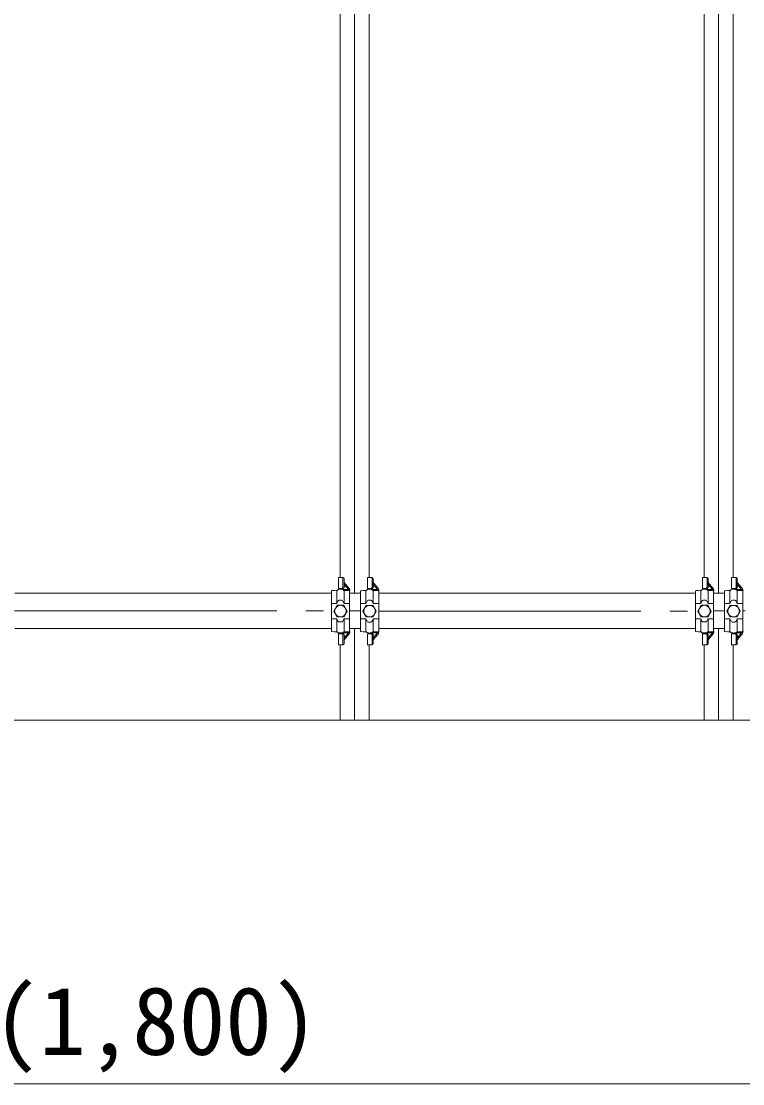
# Model space of a CAD drawing. Units: millimetres, scale not verified. Extents: x -10062 to 10062, y -6938 to 6938.
# Drawn here: x 4213 to 5204, y -3870 to -2410 of the extents above; entities that cross this region are included whole.
import ezdxf
from ezdxf.enums import TextEntityAlignment as Align

# ---------------------------------------------------------------- set-up
doc = ezdxf.new("R2010")
doc.units = ezdxf.units.MM
doc.header["$LTSCALE"] = 40
doc.linetypes.add('DASHED1', pattern=[1.8, 1.2, -0.6])
doc.linetypes.add('DOUBLE_CHAIN2', pattern=[12.8, 9, -1, 0.6, -0.6, 0.6, -1])
for name, color, linetype, lineweight in [('0-0_(2m)標準ｱﾄﾞﾌﾗッﾄ', 7, 'Continuous', 9), ('0-1_0', 4, 'Continuous', 9), ('1-2_KANAGU', 2, 'Continuous', 9), ('1-8_仮囲い', 7, 'Continuous', 9)]:
    doc.layers.add(name, color=color, linetype=linetype, lineweight=lineweight)
doc.styles.add('ＭＳ ゴシック', font='')
doc.styles.get('ＭＳ ゴシック').set_extended_font_data('MS Gothic')

msp = doc.modelspace()

# ---------------------------------------------------------------- linework, layer by layer
at = {"layer": '0-0_(2m)標準ｱﾄﾞﾌﾗッﾄ'}
for p, q in [((4670.98, -1544.46), (4670.98, -3195.86)), ((5170.98, -1544.46), (5170.98, -3195.86)), ((4650.98, -1566.92), (4650.98, -3174.1)), ((4690.98, -1566.92), (4690.98, -3174.1)), ((5150.98, -1566.92), (5150.98, -3174.1)), ((5190.98, -1566.92), (5190.98, -3174.1)), ((4670.98, -3244.46), (4670.98, -3370.16)), ((5170.98, -3244.46), (5170.98, -3370.16)), ((4650.98, -3266.92), (4650.98, -3370.16)), ((4690.98, -3266.92), (4690.98, -3370.16)), ((5150.98, -3266.92), (5150.98, -3370.16)), ((5190.98, -3266.92), (5190.98, -3370.16)), ((9170.98, -3370.16), (3170.98, -3370.16))]:
    msp.add_line(p, q, dxfattribs=at)
at = {"layer": '0-1_0', "lineweight": 5}
for p, q in [((1620.06, -3370.16), (9648.68, -3370.16)), ((3453.44, -3870.17), (5253.44, -3870.17)), ((5203.44, -3870.17), (3503.44, -3870.17))]:
    msp.add_line(p, q, dxfattribs=at)
at = {"layer": '1-2_KANAGU'}
for p, q in [((4648.68, -3174.05), (4655.29, -3174.05)), ((4648.68, -3189.25), (4648.68, -3174.05)), ((4655.08, -3176.05), (4655.08, -3178.97)), ((4656.7, -3176.05), (4656.7, -3180.92)), ((4663.19, -3188.71), (4656.7, -3180.92)), ((4662.46, -3190.59), (4656.7, -3183.68)), ((4688.68, -3174.1), (4695.29, -3174.1)), ((4688.68, -3189.3), (4688.68, -3174.1)), ((4695.08, -3176.1), (4695.08, -3179.03)), ((4696.7, -3176.1), (4696.7, -3180.98)), ((4703.19, -3188.77), (4696.7, -3180.98)), ((4702.46, -3190.65), (4696.7, -3183.74)), ((5148.68, -3174.05), (5155.29, -3174.05)), ((5148.68, -3189.25), (5148.68, -3174.05)), ((5155.08, -3176.05), (5155.08, -3178.97)), ((5156.7, -3176.05), (5156.7, -3180.92)), ((5163.19, -3188.71), (5156.7, -3180.92)), ((5162.46, -3190.59), (5156.7, -3183.68)), ((5188.68, -3174.1), (5195.29, -3174.1)), ((5188.68, -3189.3), (5188.68, -3174.1)), ((5195.08, -3176.1), (5195.08, -3179.03)), ((5196.7, -3176.1), (5196.7, -3180.98)), ((5203.19, -3188.77), (5196.7, -3180.98)), ((5202.46, -3190.65), (5196.7, -3183.74)), ((4639.08, -3248.31), (4639.08, -3192.6)), ((4643, -3192.11), (4647.2, -3191.85)), ((4646.58, -3192.88), (4646.58, -3209.99)), ((4647.98, -3191.1), (4646.88, -3192.16)), ((4648.68, -3189.25), (4649.19, -3189.25)), ((4650.96, -3190.08), (4661.85, -3190.79)), ((4655.17, -3191.1), (4656.27, -3192.16)), ((4655.24, -3191.16), (4663.44, -3191.69)), ((4656.13, -3192.02), (4664.08, -3192.54)), ((4656.58, -3192.88), (4656.58, -3209.99)), ((4664.08, -3248.35), (4664.08, -3192.54)), ((4679.08, -3248.37), (4679.08, -3192.66)), ((4683, -3192.16), (4687.2, -3191.91)), ((4686.58, -3192.94), (4686.58, -3210.05)), ((4687.98, -3191.16), (4686.88, -3192.22)), ((4688.68, -3189.3), (4689.19, -3189.3)), ((4690.96, -3190.14), (4701.85, -3190.84)), ((4695.17, -3191.16), (4696.27, -3192.22)), ((4695.24, -3191.22), (4703.44, -3191.75)), ((4696.13, -3192.08), (4704.08, -3192.59)), ((4696.58, -3192.94), (4696.58, -3210.05)), ((4704.08, -3248.4), (4704.08, -3192.59)), ((5139.08, -3248.31), (5139.08, -3192.6)), ((5143, -3192.11), (5147.2, -3191.85)), ((5146.58, -3192.88), (5146.58, -3209.99)), ((5147.98, -3191.1), (5146.88, -3192.16)), ((5148.68, -3189.25), (5149.19, -3189.25)), ((5150.96, -3190.08), (5161.85, -3190.79)), ((5155.17, -3191.1), (5156.27, -3192.16)), ((5155.24, -3191.16), (5163.44, -3191.69)), ((5156.13, -3192.02), (5164.08, -3192.54)), ((5156.58, -3192.88), (5156.58, -3209.99)), ((5164.08, -3248.35), (5164.08, -3192.54)), ((5179.08, -3248.37), (5179.08, -3192.66)), ((5183, -3192.16), (5187.2, -3191.91)), ((5186.58, -3192.94), (5186.58, -3210.05)), ((5187.98, -3191.16), (5186.88, -3192.22)), ((5188.68, -3189.3), (5189.19, -3189.3)), ((5190.96, -3190.14), (5201.85, -3190.84)), ((5195.17, -3191.16), (5196.27, -3192.22)), ((5195.24, -3191.22), (5203.44, -3191.75)), ((5196.13, -3192.08), (5204.08, -3192.59)), ((5196.58, -3192.94), (5196.58, -3210.05)), ((5204.08, -3248.4), (5204.08, -3192.59)), ((4639.08, -3209.99), (4646.58, -3209.99)), ((4648.11, -3206.68), (4646.58, -3209.99)), ((4649.92, -3205.52), (4653.23, -3205.52)), ((4679.08, -3210.05), (4686.58, -3210.05)), ((4688.11, -3206.74), (4686.58, -3210.05)), ((4689.92, -3205.58), (4693.23, -3205.58)), ((5139.08, -3209.99), (5146.58, -3209.99)), ((5148.11, -3206.68), (5146.58, -3209.99)), ((5149.92, -3205.52), (5153.23, -3205.52)), ((5179.08, -3210.05), (5186.58, -3210.05)), ((5188.11, -3206.74), (5186.58, -3210.05)), ((5189.92, -3205.58), (5193.23, -3205.58)), ((4639.08, -3230.92), (4646.58, -3230.92)), ((4648.11, -3234.24), (4646.58, -3230.92)), ((4646.58, -3248.04), (4646.58, -3230.92)), ((4649.92, -3235.4), (4653.23, -3235.4)), ((4656.58, -3248.04), (4656.58, -3230.92)), ((4679.08, -3230.98), (4686.58, -3230.98)), ((4688.11, -3234.29), (4686.58, -3230.98)), ((4686.58, -3248.1), (4686.58, -3230.98)), ((4689.92, -3235.45), (4693.23, -3235.45)), ((4696.58, -3248.1), (4696.58, -3230.98)), ((5139.08, -3230.92), (5146.58, -3230.92)), ((5148.11, -3234.24), (5146.58, -3230.92)), ((5146.58, -3248.04), (5146.58, -3230.92)), ((5149.92, -3235.4), (5153.23, -3235.4)), ((5156.58, -3248.04), (5156.58, -3230.92)), ((5179.08, -3230.98), (5186.58, -3230.98)), ((5188.11, -3234.29), (5186.58, -3230.98)), ((5186.58, -3248.1), (5186.58, -3230.98)), ((5189.92, -3235.45), (5193.23, -3235.45)), ((5196.58, -3248.1), (5196.58, -3230.98)), ((4643, -3248.81), (4647.2, -3249.07)), ((4647.98, -3249.82), (4646.88, -3248.76)), ((4648.68, -3251.67), (4649.19, -3251.67)), ((4648.68, -3251.67), (4648.68, -3266.87)), ((4650.96, -3250.83), (4661.85, -3250.13)), ((4655.17, -3249.82), (4656.27, -3248.76)), ((4655.24, -3249.75), (4663.44, -3249.22)), ((4656.13, -3248.9), (4664.08, -3248.38)), ((4662.46, -3250.32), (4656.7, -3257.23)), ((4663.19, -3252.2), (4656.7, -3259.99)), ((4683, -3248.87), (4687.2, -3249.12)), ((4687.98, -3249.88), (4686.88, -3248.82)), ((4688.68, -3251.72), (4689.19, -3251.72)), ((4688.68, -3251.72), (4688.68, -3266.92)), ((4690.96, -3250.89), (4701.85, -3250.18)), ((4695.17, -3249.88), (4696.27, -3248.82)), ((4695.24, -3249.81), (4703.44, -3249.28)), ((4696.13, -3248.95), (4704.08, -3248.44)), ((4702.46, -3250.38), (4696.7, -3257.29)), ((4703.19, -3252.26), (4696.7, -3260.05)), ((5143, -3248.81), (5147.2, -3249.07)), ((5147.98, -3249.82), (5146.88, -3248.76)), ((5148.68, -3251.67), (5149.19, -3251.67)), ((5148.68, -3251.67), (5148.68, -3266.87)), ((5150.96, -3250.83), (5161.85, -3250.13)), ((5155.17, -3249.82), (5156.27, -3248.76)), ((5155.24, -3249.75), (5163.44, -3249.22)), ((5156.13, -3248.9), (5164.08, -3248.38)), ((5162.46, -3250.32), (5156.7, -3257.23)), ((5163.19, -3252.2), (5156.7, -3259.99)), ((5183, -3248.87), (5187.2, -3249.12)), ((5187.98, -3249.88), (5186.88, -3248.82)), ((5188.68, -3251.72), (5189.19, -3251.72)), ((5188.68, -3251.72), (5188.68, -3266.92)), ((5190.96, -3250.89), (5201.85, -3250.18)), ((5195.17, -3249.88), (5196.27, -3248.82)), ((5195.24, -3249.81), (5203.44, -3249.28)), ((5196.13, -3248.95), (5204.08, -3248.44)), ((5202.46, -3250.38), (5196.7, -3257.29)), ((5203.19, -3252.26), (5196.7, -3260.05)), ((4648.68, -3266.87), (4655.29, -3266.87)), ((4655.08, -3264.87), (4655.08, -3261.95)), ((4656.7, -3264.87), (4656.7, -3259.99)), ((4688.68, -3266.92), (4695.29, -3266.92)), ((4695.08, -3264.92), (4695.08, -3262)), ((4696.7, -3264.92), (4696.7, -3260.05)), ((5148.68, -3266.87), (5155.29, -3266.87)), ((5155.08, -3264.87), (5155.08, -3261.95)), ((5156.7, -3264.87), (5156.7, -3259.99)), ((5188.68, -3266.92), (5195.29, -3266.92)), ((5195.08, -3264.92), (5195.08, -3262)), ((5196.7, -3264.92), (5196.7, -3260.05))]:
    msp.add_line(p, q, dxfattribs=at)
at = {"layer": '1-2_KANAGU', "linetype": 'DASHED1'}
for p, q in [((4655.08, -3178.97), (4655.08, -3187.25)), ((4656.7, -3180.92), (4656.7, -3187.25)), ((4695.08, -3179.03), (4695.08, -3187.3)), ((4696.7, -3180.98), (4696.7, -3187.3)), ((5155.08, -3178.97), (5155.08, -3187.25)), ((5156.7, -3180.92), (5156.7, -3187.25)), ((5195.08, -3179.03), (5195.08, -3187.3)), ((5196.7, -3180.98), (5196.7, -3187.3)), ((4649.19, -3189.25), (4655.29, -3189.25)), ((4689.19, -3189.3), (4695.29, -3189.3)), ((5149.19, -3189.25), (5155.29, -3189.25)), ((5189.19, -3189.3), (5195.29, -3189.3)), ((4649.19, -3251.67), (4655.29, -3251.67)), ((4655.08, -3261.95), (4655.08, -3253.67)), ((4656.7, -3259.99), (4656.7, -3253.67)), ((4689.19, -3251.72), (4695.29, -3251.72)), ((4695.08, -3262), (4695.08, -3253.72)), ((4696.7, -3260.05), (4696.7, -3253.72)), ((5149.19, -3251.67), (5155.29, -3251.67)), ((5155.08, -3261.95), (5155.08, -3253.67)), ((5156.7, -3259.99), (5156.7, -3253.67)), ((5189.19, -3251.72), (5195.29, -3251.72)), ((5195.08, -3262), (5195.08, -3253.72)), ((5196.7, -3260.05), (5196.7, -3253.72))]:
    msp.add_line(p, q, dxfattribs=at)
at = {"layer": '1-2_KANAGU', "color": 4, "lineweight": 5}
for p, q in [((4642.38, -3220.46), (4646.98, -3212.49)), ((4646.98, -3212.49), (4656.18, -3212.49)), ((4656.18, -3212.49), (4660.78, -3220.46)), ((4682.38, -3220.52), (4686.98, -3212.55)), ((4686.98, -3212.55), (4696.18, -3212.55)), ((4696.18, -3212.55), (4700.78, -3220.52)), ((5142.38, -3220.46), (5146.98, -3212.49)), ((5146.98, -3212.49), (5156.18, -3212.49)), ((5156.18, -3212.49), (5160.78, -3220.46)), ((5182.38, -3220.52), (5186.98, -3212.55)), ((5186.98, -3212.55), (5196.18, -3212.55)), ((5196.18, -3212.55), (5200.78, -3220.52)), ((4646.98, -3228.42), (4642.38, -3220.46)), ((4660.78, -3220.46), (4656.18, -3228.42)), ((4686.98, -3228.48), (4682.38, -3220.52)), ((4700.78, -3220.52), (4696.18, -3228.48)), ((5146.98, -3228.42), (5142.38, -3220.46)), ((5160.78, -3220.46), (5156.18, -3228.42)), ((5186.98, -3228.48), (5182.38, -3220.52)), ((5200.78, -3220.52), (5196.18, -3228.48)), ((4656.18, -3228.42), (4646.98, -3228.42)), ((4696.18, -3228.48), (4686.98, -3228.48)), ((5156.18, -3228.42), (5146.98, -3228.42)), ((5196.18, -3228.48), (5186.98, -3228.48))]:
    msp.add_line(p, q, dxfattribs=at)
at = {"layer": '1-2_KANAGU'}
for points in [[(4655.04, -3206.68), (4656.58, -3209.99), (4664.08, -3209.99)], [(4695.04, -3206.74), (4696.58, -3210.05), (4704.08, -3210.05)], [(5155.04, -3206.68), (5156.58, -3209.99), (5164.08, -3209.99)], [(5195.04, -3206.74), (5196.58, -3210.05), (5204.08, -3210.05)], [(4655.04, -3234.24), (4656.58, -3230.92), (4664.08, -3230.92)], [(4695.04, -3234.29), (4696.58, -3230.98), (4704.08, -3230.98)], [(5155.04, -3234.24), (5156.58, -3230.92), (5164.08, -3230.92)], [(5195.04, -3234.29), (5196.58, -3230.98), (5204.08, -3230.98)]]:
    msp.add_lwpolyline(points, dxfattribs=at)
at = {"layer": '1-2_KANAGU', "color": 4, "lineweight": 5}
for centre in [(4651.58, -3220.46), (4691.58, -3220.52), (5151.58, -3220.46), (5191.58, -3220.52)]:
    msp.add_circle(centre, 7.97, dxfattribs=at)
at = {"layer": '1-2_KANAGU'}
for centre, radius, start, end in [((4647.58, -3192.88), 1, 134.006, 180), ((4649.58, -3192.75), 2.3, 93.937, 134.006), ((4649.19, -3190.49), 1.24, 2.469, 90), ((4653.58, -3192.75), 2.3, 45.994, 89.995), ((4655.58, -3192.88), 1, 0, 45.994), ((4687.58, -3192.94), 1, 134.006, 180), ((4689.58, -3192.81), 2.3, 93.937, 134.006), ((4689.19, -3190.54), 1.24, 2.469, 90), ((4693.58, -3192.81), 2.3, 45.994, 89.995), ((4695.58, -3192.94), 1, 0, 45.994), ((5147.58, -3192.88), 1, 134.006, 180), ((5149.58, -3192.75), 2.3, 93.937, 134.006), ((5149.19, -3190.49), 1.24, 2.469, 90), ((5153.58, -3192.75), 2.3, 45.994, 89.995), ((5155.58, -3192.88), 1, 0, 45.994), ((5187.58, -3192.94), 1, 134.006, 180), ((5189.58, -3192.81), 2.3, 93.937, 134.006), ((5189.19, -3190.54), 1.24, 2.469, 90), ((5193.58, -3192.81), 2.3, 45.994, 89.995), ((5195.58, -3192.94), 1, 0, 45.994), ((4649.92, -3207.52), 2, 90, 155.142), ((4653.23, -3207.52), 2, 24.858, 90), ((4689.92, -3207.58), 2, 90, 155.142), ((4693.23, -3207.58), 2, 24.858, 90), ((5149.92, -3207.52), 2, 90, 155.142), ((5153.23, -3207.52), 2, 24.858, 90), ((5189.92, -3207.58), 2, 90, 155.142), ((5193.23, -3207.58), 2, 24.858, 90), ((4649.92, -3233.4), 2, 204.858, 270), ((4653.23, -3233.4), 2, 270, 335.142), ((4689.92, -3233.45), 2, 204.858, 270), ((4693.23, -3233.45), 2, 270, 335.142), ((5149.92, -3233.4), 2, 204.858, 270), ((5153.23, -3233.4), 2, 270, 335.142), ((5189.92, -3233.45), 2, 204.858, 270), ((5193.23, -3233.45), 2, 270, 335.142), ((4647.58, -3248.04), 1, 180, 225.994), ((4649.58, -3248.16), 2.3, 225.994, 266.063), ((4649.19, -3250.43), 1.24, 270, 357.531), ((4653.58, -3248.16), 2.3, 270.005, 314.006), ((4655.58, -3248.04), 1, 314.006, 0), ((4687.58, -3248.1), 1, 180, 225.994), ((4689.58, -3248.22), 2.3, 225.994, 266.063), ((4689.19, -3250.48), 1.24, 270, 357.531), ((4693.58, -3248.22), 2.3, 270.005, 314.006), ((4695.58, -3248.1), 1, 314.006, 0), ((5147.58, -3248.04), 1, 180, 225.994), ((5149.58, -3248.16), 2.3, 225.994, 266.063), ((5149.19, -3250.43), 1.24, 270, 357.531), ((5153.58, -3248.16), 2.3, 270.005, 314.006), ((5155.58, -3248.04), 1, 314.006, 0), ((5187.58, -3248.1), 1, 180, 225.994), ((5189.58, -3248.22), 2.3, 225.994, 266.063), ((5189.19, -3250.48), 1.24, 270, 357.531), ((5193.58, -3248.22), 2.3, 270.005, 314.006), ((5195.58, -3248.1), 1, 314.006, 0)]:
    msp.add_arc(centre, radius, start, end, dxfattribs=at)
for centre, major_axis, ratio, start_param, end_param in [((4653.66, -3176.05), (0, 2), 0.707001, 4.712389, 6.2831853), ((4655.29, -3176.05), (0, 2), 0.707001, 4.712389, 6.2831853), ((4693.66, -3176.1), (0, 2), 0.707001, 4.712389, 6.2831853), ((4695.29, -3176.1), (0, 2), 0.707001, 4.712389, 6.2831853), ((5153.66, -3176.05), (0, 2), 0.707001, 4.712389, 6.2831853), ((5155.29, -3176.05), (0, 2), 0.707001, 4.712389, 6.2831853), ((5193.66, -3176.1), (0, 2), 0.707001, 4.712389, 6.2831853), ((5195.29, -3176.1), (0, 2), 0.707001, 4.712389, 6.2831853), ((4669.08, -3192.6), (-30, 0), 0.033603, 5.765587, 6.2831853), ((4651.58, -3190.53), (-2.93, 0), 0.034045, 3.9608415, 5.5404285), ((4662.33, -3190.78), (1.74, -1.85), 0.087542, 0, 1.5914235), ((4660.24, -3190.38), (3.75, -3.22), 0.663063, 0.0401523, 1.3363299), ((4709.08, -3192.66), (-30, 0), 0.033603, 5.765587, 6.2831853), ((4691.58, -3190.58), (-2.93, 0), 0.034045, 3.9608415, 5.5404285), ((4702.33, -3190.84), (1.74, -1.85), 0.087542, 0, 1.5914235), ((4700.24, -3190.44), (3.75, -3.22), 0.663063, 0.0401523, 1.3363299), ((5169.08, -3192.6), (-30, 0), 0.033603, 5.765587, 6.2831853), ((5151.58, -3190.53), (-2.93, 0), 0.034045, 3.9608415, 5.5404285), ((5162.33, -3190.78), (1.74, -1.85), 0.087542, 0, 1.5914235), ((5160.24, -3190.38), (3.75, -3.22), 0.663063, 0.0401523, 1.3363299), ((5209.08, -3192.66), (-30, 0), 0.033603, 5.765587, 6.2831853), ((5191.58, -3190.58), (-2.93, 0), 0.034045, 3.9608415, 5.5404285), ((5202.33, -3190.84), (1.74, -1.85), 0.087542, 0, 1.5914235), ((5200.24, -3190.44), (3.75, -3.22), 0.663063, 0.0401523, 1.3363299), ((4669.08, -3248.31), (-30, 0), 0.033604, 6.2831853, 6.8007772), ((4651.58, -3250.39), (-2.93, 0), 0.034055, 0.7427079, 2.3223852), ((4662.33, -3250.14), (1.74, 1.85), 0.087549, 4.691762, 6.2831853), ((4660.24, -3250.54), (3.75, 3.22), 0.663063, 4.9468554, 6.243033), ((4709.08, -3248.37), (-30, 0), 0.033604, 6.2831853, 6.8007772), ((4691.58, -3250.45), (-2.93, 0), 0.034055, 0.7427079, 2.3223852), ((4702.33, -3250.19), (1.74, 1.85), 0.087549, 4.691762, 6.2831853), ((4700.24, -3250.59), (3.75, 3.22), 0.663063, 4.9468554, 6.243033), ((5169.08, -3248.31), (-30, 0), 0.033604, 6.2831853, 6.8007772), ((5151.58, -3250.39), (-2.93, 0), 0.034055, 0.7427079, 2.3223852), ((5162.33, -3250.14), (1.74, 1.85), 0.087549, 4.691762, 6.2831853), ((5160.24, -3250.54), (3.75, 3.22), 0.663063, 4.9468554, 6.243033), ((5209.08, -3248.37), (-30, 0), 0.033604, 6.2831853, 6.8007772), ((5191.58, -3250.45), (-2.93, 0), 0.034055, 0.7427079, 2.3223852), ((5202.33, -3250.19), (1.74, 1.85), 0.087549, 4.691762, 6.2831853), ((5200.24, -3250.59), (3.75, 3.22), 0.663063, 4.9468554, 6.243033), ((4653.66, -3264.87), (0, 2), 0.707001, 3.1415927, 4.712389), ((4655.29, -3264.87), (0, 2), 0.707001, 3.1415927, 4.712389), ((4693.66, -3264.92), (0, 2), 0.707001, 3.1415927, 4.712389), ((4695.29, -3264.92), (0, 2), 0.707001, 3.1415927, 4.712389), ((5153.66, -3264.87), (0, 2), 0.707001, 3.1415927, 4.712389), ((5155.29, -3264.87), (0, 2), 0.707001, 3.1415927, 4.712389), ((5193.66, -3264.92), (0, 2), 0.707001, 3.1415927, 4.712389), ((5195.29, -3264.92), (0, 2), 0.707001, 3.1415927, 4.712389)]:
    msp.add_ellipse(centre, major_axis=major_axis, ratio=ratio, start_param=start_param, end_param=end_param, dxfattribs=at)
at = {"layer": '1-2_KANAGU', "linetype": 'DASHED1'}
for centre, start_param, end_param in [((4653.66, -3187.25), 3.1415927, 4.712389), ((4655.29, -3187.25), 3.1415927, 4.712389), ((4693.66, -3187.3), 3.1415927, 4.712389), ((4695.29, -3187.3), 3.1415927, 4.712389), ((5153.66, -3187.25), 3.1415927, 4.712389), ((5155.29, -3187.25), 3.1415927, 4.712389), ((5193.66, -3187.3), 3.1415927, 4.712389), ((5195.29, -3187.3), 3.1415927, 4.712389), ((4653.66, -3253.67), 4.712389, 6.2831853), ((4655.29, -3253.67), 4.712389, 6.2831853), ((4693.66, -3253.72), 4.712389, 6.2831853), ((4695.29, -3253.72), 4.712389, 6.2831853), ((5153.66, -3253.67), 4.712389, 6.2831853), ((5155.29, -3253.67), 4.712389, 6.2831853), ((5193.66, -3253.72), 4.712389, 6.2831853), ((5195.29, -3253.72), 4.712389, 6.2831853)]:
    msp.add_ellipse(centre, major_axis=(0, 2), ratio=0.707001, start_param=start_param, end_param=end_param, dxfattribs=at)
at = {"layer": '1-8_仮囲い'}
for p, q in [((4204.16, -3195.86), (4639.16, -3195.86)), ((4664.16, -3195.86), (4679.16, -3195.86)), ((4704.16, -3195.86), (5139.16, -3195.86)), ((5164.16, -3195.86), (5179.16, -3195.86)), ((4204.16, -3244.48), (4639.16, -3244.48)), ((4664.16, -3244.48), (4679.16, -3244.48)), ((4704.16, -3244.48), (5139.16, -3244.48)), ((5164.16, -3244.49), (5179.16, -3244.49))]:
    msp.add_line(p, q, dxfattribs=at)
at = {"layer": '1-8_仮囲い', "linetype": 'DOUBLE_CHAIN2'}
for p, q in [((4204.08, -3220.16), (4639.08, -3220.16)), ((4664.08, -3220.16), (4679.08, -3220.16)), ((4704.08, -3220.5), (5139.08, -3220.5)), ((5164.08, -3220.16), (5179.08, -3220.16)), ((5204.08, -3220.16), (5207.55, -3220.16))]:
    msp.add_line(p, q, dxfattribs=at)

# ---------------------------------------------------------------- texts
at = {"layer": '0-1_0', "color": 2, "style": 'ＭＳ ゴシック'}
msp.add_text('(1,800)', height=93.84, dxfattribs=at).set_placement((4174.24, -3858.63), align=Align.BOTTOM_LEFT)

doc.saveas('drawing.dxf')
